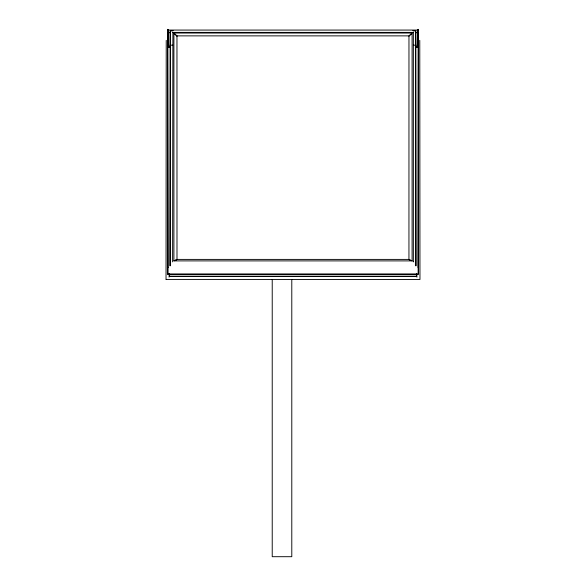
<?xml version="1.0" encoding="UTF-8"?>
<svg xmlns="http://www.w3.org/2000/svg" width="586" height="586" viewBox="0 0 586 586"><rect width="100%" height="100%" fill="white"/><g stroke="black" fill="none" stroke-linecap="round" stroke-linejoin="round"><path stroke-width="0.88" d="M170.218 46.902L167.655 46.902M416.558 273.743L416.558 276.482L169.442 276.482L169.647 276.087M418.345 46.902L415.774 46.902M167.655 45.708L168.446 45.833L167.772 45.708M409.006 259.561L412.097 260.895L412.097 33.028L173.903 33.028L173.903 260.895L412.097 260.895M167.596 267.692L167.904 267.319M170.094 45.276L172.694 45.1M418.221 46.902L415.899 46.902L415.65 30.67M418.404 39.225L418.279 39.225M413.364 32.23L413.357 261.92L413.115 261.62M170.182 32.538L167.596 32.743L167.647 274.248L418.345 274.248L418.404 32.743L415.818 32.538M417.913 29.556L418.338 29.344L418.148 267.78M177.031 36.076L173.903 33.028M170.087 265.751L170.218 30.758L172.973 30.67M176.994 259.561L176.965 35.871L409.028 35.871L412.097 33.028M167.992 273.977L167.721 32.743L170.211 32.626M167.764 274.131L418.236 274.131L418.279 32.743L415.782 32.626M409.065 36.017L411.57 33.783M418.089 30.846L418.14 29.432L417.547 30.069L417.547 45.833L418.221 45.708M170.087 265.839L170.343 44.551M169.032 277.105L169.222 274.343M417.547 45.833L418.345 45.708M415.723 30.721L413.086 30.75M173.903 260.895L177.009 259.4L409.028 259.4M175.426 260.33L176.935 259.598M408.969 36.076L408.947 259.481M172.628 261.898L172.885 32.311M419.774 40.361L419.972 279.471L166.226 279.412M170.38 30.78L172.914 30.75M413.02 30.67L415.745 30.75L415.906 265.751M413.306 45.1L415.899 45.276M172.665 32.391L413.335 32.391M167.596 39.225L167.962 39.408M416.558 276.196L169.559 276.196L169.559 274.365M166.226 40.361L166.028 279.551M174.43 33.783L176.935 36.017M409.065 259.598L410.566 260.33M170.35 30.67L170.094 46.902L167.772 46.902M416.968 277.105L416.778 274.343M167.904 30.846L167.852 29.432L168.446 30.069L168.446 45.833M415.906 265.839L415.657 44.551M167.852 267.78L167.655 29.344L168.087 29.556M416.353 276.087L416.558 276.482M417.635 45.898L417.635 30.069L168.358 30.069L168.358 45.898M416.331 276.328L416.331 276.709M291.791 279.551L291.791 556.7L272.226 556.7L272.226 279.551M169.669 276.328L169.669 276.709M169.442 273.743L169.442 276.482"/></g></svg>
